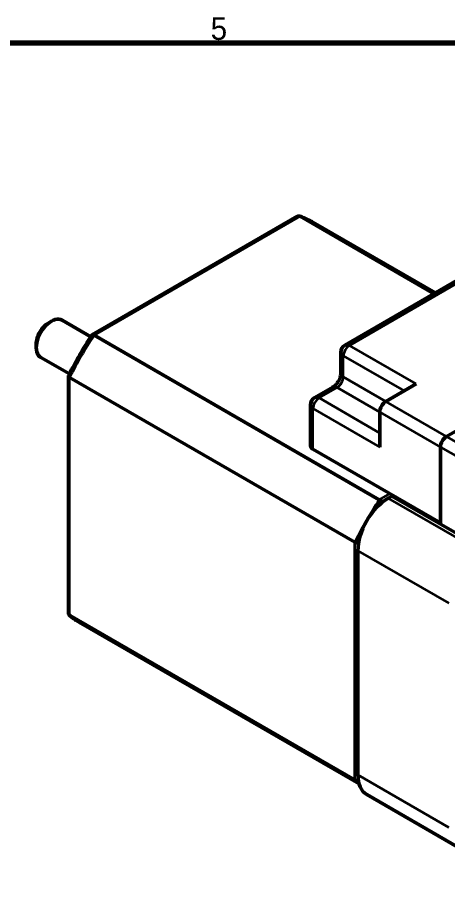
# Model space of a CAD drawing. Header units: millimetres. Extents: x -489 to 466, y -79 to 257.
# Drawn here: x -235.7 to -185.5, y 150 to 250.8 of the extents above; entities that cross this region are included whole.
import ezdxf

# ---------------------------------------------------------------- set-up
doc = ezdxf.new("R2010")
doc.units = ezdxf.units.MM
for name, color, linetype, lineweight in [('경계(ISO)', 7, 'Continuous', 70), ('외형선(ISO)', 7, 'Continuous', 50), ('좁은 외형선(ISO)', 7, 'Continuous', 35)]:
    doc.layers.add(name, color=color, linetype=linetype, lineweight=lineweight)
doc.styles.add('레이블 문자 (JIS)', font='')
doc.styles.get('레이블 문자 (JIS)').set_extended_font_data('Gulim')

# ---------------------------------------------------------------- blocks, each defined once
blk = doc.blocks.new('경계 Default Border')
at = {"layer": '경계(ISO)', "flags": 128}
blk.add_lwpolyline([(10, 10), (10, 287), (410, 287), (410, 10), (10, 10)], dxfattribs=at)
at = {"layer": '경계(ISO)', "insert": (314.13, 287.33), "char_height": 3, "attachment_point": 7, "style": '레이블 문자 (JIS)'}
blk.add_mtext('5', dxfattribs=at)

msp = doc.modelspace()

# ---------------------------------------------------------------- linework, layer by layer
at = {"layer": '외형선(ISO)', "color": 0}
for p, q in [((-226.9236, 213.74778), (-202.99694, 227.56185)), ((-187.09326, 218.54177), (-202.71027, 227.55825)), ((-186.94251, 218.62881), (-201.21027, 226.86631)), ((-197.46189, 212.55544), (-184.16828, 220.23051)), ((-232.03439, 215.1187), (-231.68084, 215.32282)), ((-227.08483, 213.51483), (-230.43084, 215.44664)), ((-226.71027, 213.70185), (-193.47625, 194.51418)), ((-233.4486, 212.66921), (-233.4486, 212.26096)), ((-197.96189, 209.23992), (-197.96189, 211.68941)), ((-229.58483, 209.1847), (-232.93084, 211.11652)), ((-229.70596, 208.9286), (-229.70596, 181.30047)), ((-229.55951, 208.76681), (-196.3255, 189.57914)), ((-200.99743, 206.43171), (-198.87611, 207.65646)), ((-189.18372, 208.01518), (-192.71925, 205.97394)), ((-201.49743, 200.83001), (-201.49743, 205.56569)), ((-193.42636, 204.74919), (-193.42636, 200.66671)), ((-185.64818, 201.89145), (-182.00658, 203.99393)), ((-182.00658, 203.99393), (-185.64818, 201.89145)), ((-186.35529, 200.66671), (-186.35529, 191.7669)), ((-186.35529, 200.66671), (-186.35529, 191.84855)), ((-201.20453, 200.42176), (-186.35529, 191.84855)), ((-192.43641, 194.70628), (-192.01214, 194.95123)), ((-191.94143, 195.07371), (-192.01214, 195.03288)), ((-192.01214, 195.03288), (-192.01214, 194.95123)), ((-186.35529, 191.7669), (-192.01214, 195.03288)), ((-181.40554, 188.82751), (-192.01214, 194.95123)), ((-195.97194, 162.45467), (-195.97194, 188.58256)), ((-229.55951, 181.054), (-196.3255, 161.86633)), ((-195.83519, 161.40917), (-228.21027, 180.10094)), ((-184.32981, 154.04206), (-194.93641, 160.16578))]:
    msp.add_line(p, q, dxfattribs=at)
for centre in [(-196.96189, 211.68941), (-200.49743, 205.56569)]:
    msp.add_arc(centre, 1, 120, 180, dxfattribs=at)
for centre, major_axis, start_param, end_param in [((-231.68084, 213.28158), (1.25, 2.16506), 0, 3.141592654), ((-232.03439, 213.4857), (-1, -1.73205), 3.926990817, 5.497787144), ((-192.71925, 205.15744), (-0.5, -0.86603), 3.926990817, 5.497787144), ((-185.64818, 201.07496), (-0.5, -0.86603), 3.926990817, 5.497787144), ((-185.64818, 201.07496), (0.5, 0.86603), 0.785398163, 2.35619449), ((-200.49743, 200.83001), (-1, 0), 0, 0.785398163), ((-192.43641, 190.6238), (-2.5, -4.33013), 3.926990817, 5.497787144), ((-192.43641, 164.49591), (-2.5, -4.33013), 5.497787144, 6.283185307)]:
    msp.add_ellipse(centre, major_axis=major_axis, ratio=0.577350269, start_param=start_param, end_param=end_param, dxfattribs=at)
for points, knots in [([(-202.71027, 227.55825), (-202.75383, 227.5834), (-202.79968, 227.5973), (-202.89271, 227.60178), (-202.93877, 227.59162), (-202.98668, 227.56758), (-202.99184, 227.56479), (-202.99694, 227.56185)], [-0.08091738105, -0.08091738105, -0.08091738105, -0.08091738105, -0.06239876819, -0.06239876819, -0.04333023182, -0.04333023182, -0.04099554639, -0.04099554639, -0.04099554639, -0.04099554639]), ([(-202.76379, 227.58311), (-202.65552, 227.54457), (-202.54814, 227.50417), (-202.33522, 227.41964), (-202.22967, 227.37552), (-202.02049, 227.28359), (-201.91685, 227.23577), (-201.71154, 227.13647), (-201.60986, 227.08498), (-201.40853, 226.97837), (-201.30888, 226.92324), (-201.21027, 226.86631)], [5.3921344306, 5.3921344306, 5.3921344306, 5.3921344306, 5.4132649732, 5.4132649732, 5.4343955159, 5.4343955159, 5.4555260585, 5.4555260585, 5.4766566011, 5.4766566011, 5.4977871438, 5.4977871438, 5.4977871438, 5.4977871438]), ([(-229.69897, 208.9582), (-229.53496, 209.28592), (-229.36679, 209.61214), (-229.02245, 210.26098), (-228.84627, 210.58362), (-228.48618, 211.22479), (-228.30228, 211.54332), (-227.92705, 212.17575), (-227.73573, 212.48965), (-227.34598, 213.11228), (-227.14756, 213.42102), (-226.94574, 213.72693)], [3.8240371733, 3.8240371733, 3.8240371733, 3.8240371733, 3.8652186308, 3.8652186308, 3.9064000883, 3.9064000883, 3.9475815457, 3.9475815457, 3.9887630032, 3.9887630032, 4.0299444606, 4.0299444606, 4.0299444606, 4.0299444606]), ([(-226.94574, 213.72693), (-226.93853, 213.73787), (-226.92858, 213.74618), (-226.89415, 213.76097), (-226.86474, 213.76152), (-226.79399, 213.74418), (-226.75383, 213.727), (-226.71027, 213.70185)], [-0.04853011339, -0.04853011339, -0.04853011339, -0.04853011339, -0.03750938699, -0.03750938699, -0.01848030053, -0.01848030053, 0, 0, 0, 0]), ([(-229.69897, 208.9582), (-229.70484, 208.94648), (-229.70707, 208.93371), (-229.70265, 208.8965), (-229.68843, 208.87075), (-229.63803, 208.81815), (-229.60307, 208.79196), (-229.55951, 208.76681)], [0.03228665795, 0.03228665795, 0.03228665795, 0.03228665795, 0.04333023184, 0.04333023184, 0.06239876822, 0.06239876822, 0.08091738096, 0.08091738096, 0.08091738096, 0.08091738096]), ([(-198.87611, 207.65646), (-198.83034, 207.68288), (-198.77663, 207.71958), (-198.65814, 207.81668), (-198.59283, 207.87871), (-198.45955, 208.02627), (-198.39172, 208.1131), (-198.26435, 208.30299), (-198.20521, 208.40651), (-198.10487, 208.61571), (-198.06368, 208.72139), (-198.00345, 208.91796), (-197.98365, 209.00927), (-197.96511, 209.14594), (-197.96189, 209.19691), (-197.96189, 209.23992)], [1.570796327, 1.570796327, 1.570796327, 1.570796327, 1.777519993, 1.777519993, 2.000981466, 2.000981466, 2.240036071, 2.240036071, 2.488010388, 2.488010388, 2.735674883, 2.735674883, 2.973338797, 2.973338797, 3.141592654, 3.141592654, 3.141592654, 3.141592654]), ([(-193.14293, 194.21603), (-193.16241, 194.24043), (-193.1832, 194.26474), (-193.24776, 194.33521), (-193.29382, 194.37934), (-193.38684, 194.45655), (-193.4327, 194.48903), (-193.47625, 194.51418)], [0.03355652618, 0.03355652618, 0.03355652618, 0.03355652618, 0.04333023421, 0.04333023421, 0.06239877167, 0.06239877167, 0.08091738547, 0.08091738547, 0.08091738547, 0.08091738547]), ([(-196.3255, 189.57914), (-196.28194, 189.554), (-196.23088, 189.53053), (-196.11751, 189.48857), (-196.05626, 189.47074), (-195.96295, 189.45007), (-195.9315, 189.44422), (-195.90063, 189.43955)], [0.08091741993, 0.08091741993, 0.08091741993, 0.08091741993, 0.09943604178, 0.09943604178, 0.11850458753, 0.11850458753, 0.12827829981, 0.12827829981, 0.12827829981, 0.12827829981]), ([(-229.70596, 181.30047), (-229.70596, 181.29458), (-229.70579, 181.28871), (-229.70265, 181.2352), (-229.68843, 181.19023), (-229.63803, 181.11191), (-229.60307, 181.07915), (-229.55951, 181.054)], [-0.03983924207, -0.03983924207, -0.03983924207, -0.03983924207, -0.03750938677, -0.03750938677, -0.01848030047, -0.01848030047, 0, 0, 0, 0]), ([(-228.21027, 180.10094), (-228.30888, 180.15787), (-228.40645, 180.2166), (-228.59944, 180.33765), (-228.69487, 180.39996), (-228.88353, 180.52812), (-228.97676, 180.59397), (-229.16097, 180.72916), (-229.25195, 180.7985), (-229.43161, 180.94063), (-229.52029, 181.01343), (-229.6078, 181.08792)], [2.3561944902, 2.3561944902, 2.3561944902, 2.3561944902, 2.3773250328, 2.3773250328, 2.3984555755, 2.3984555755, 2.4195861181, 2.4195861181, 2.4407166607, 2.4407166607, 2.4618472034, 2.4618472034, 2.4618472034, 2.4618472034]), ([(-195.92746, 161.83478), (-195.94964, 161.82869), (-195.97206, 161.8237), (-196.05626, 161.80945), (-196.11751, 161.80805), (-196.23088, 161.82428), (-196.28194, 161.84118), (-196.3255, 161.86633)], [0.0363735817, 0.0363735817, 0.0363735817, 0.0363735817, 0.04333019684, 0.04333019684, 0.06239871719, 0.06239871719, 0.08091731437, 0.08091731437, 0.08091731437, 0.08091731437])]:
    msp.add_open_spline(points, degree=3, knots=knots, dxfattribs=at)
at = {"layer": '좁은 외형선(ISO)', "color": 0}
for p, q in [((-226.71027, 213.70185), (-202.71027, 227.55825)), ((-196.96189, 212.50591), (-183.66828, 220.18098)), ((-189.18372, 208.01518), (-196.96189, 212.50591)), ((-197.669, 208.83167), (-197.669, 211.28116)), ((-197.669, 211.28116), (-190.59793, 207.19868)), ((-229.55951, 181.054), (-229.55951, 208.76681)), ((-192.71925, 205.97394), (-197.669, 208.83167)), ((-200.49743, 206.38218), (-198.37611, 207.60693)), ((-198.37611, 207.60693), (-193.42636, 204.74919)), ((-193.42636, 202.2997), (-200.49743, 206.38218)), ((-185.64818, 201.89145), (-192.71925, 205.97394)), ((-201.20453, 205.15744), (-193.42636, 200.66671)), ((-201.20453, 200.42176), (-201.20453, 205.15744)), ((-193.42636, 204.74919), (-186.35529, 200.66671)), ((-180.69844, 199.03372), (-185.64818, 201.89145)), ((-186.35529, 200.66671), (-181.40554, 197.80897)), ((-193.47625, 194.51418), (-192.22428, 195.23701)), ((-181.82981, 188.58256), (-192.43641, 194.70628)), ((-196.3255, 161.86633), (-196.3255, 189.57914)), ((-195.97194, 188.58256), (-185.36534, 182.45883)), ((-185.36534, 156.33094), (-195.97194, 162.45467))]:
    msp.add_line(p, q, dxfattribs=at)
for centre, major_axis, start_param, end_param in [((-214.71027, 203.48362), (13.5, 23.38269), 0, 0.105724344), ((-214.71027, 203.48362), (13.5, 23.38269), 1.465071982, 1.676520671), ((-196.96189, 211.68941), (-0.5, 0.86603), 5.497787144, 6.283185307), ((-196.96189, 211.68941), (-1, 0), 0, 0.785398163), ((-196.96189, 211.68941), (-0.5, -0.86603), 3.926990817, 5.497787144), ((-198.37611, 208.42343), (0.5, 0.86603), 3.926990817, 5.497787144), ((-196.96189, 209.23992), (-1, 0), 0, 0.785398163), ((-198.37611, 206.79043), (-0.5, 0.86603), 5.497787144, 6.283185307), ((-200.49743, 205.56569), (-1, 0), 0, 0.785398163), ((-200.49743, 205.56569), (-0.5, -0.86603), 3.926990817, 5.497787144), ((-200.49743, 205.56569), (-0.5, 0.86603), 5.497787144, 6.283185307), ((-181.47625, 184.29595), (13.5, 23.38269), 1.465071982, 1.676520671), ((-214.71027, 203.48362), (-13.5, -23.38269), 6.177460963, 6.283185307), ((-181.47625, 184.29595), (-13.5, -23.38269), 6.177460963, 6.215498524)]:
    msp.add_ellipse(centre, major_axis=major_axis, ratio=0.577350269, start_param=start_param, end_param=end_param, dxfattribs=at)

# ---------------------------------------------------------------- block references
at = {"color": 0, "xscale": 0.8778375, "yscale": 0.8778375, "zscale": 0.8778375}
msp.add_blockref('경계 Default Border', (-488.88012, -4.14478), dxfattribs=at)

doc.saveas('drawing.dxf')
